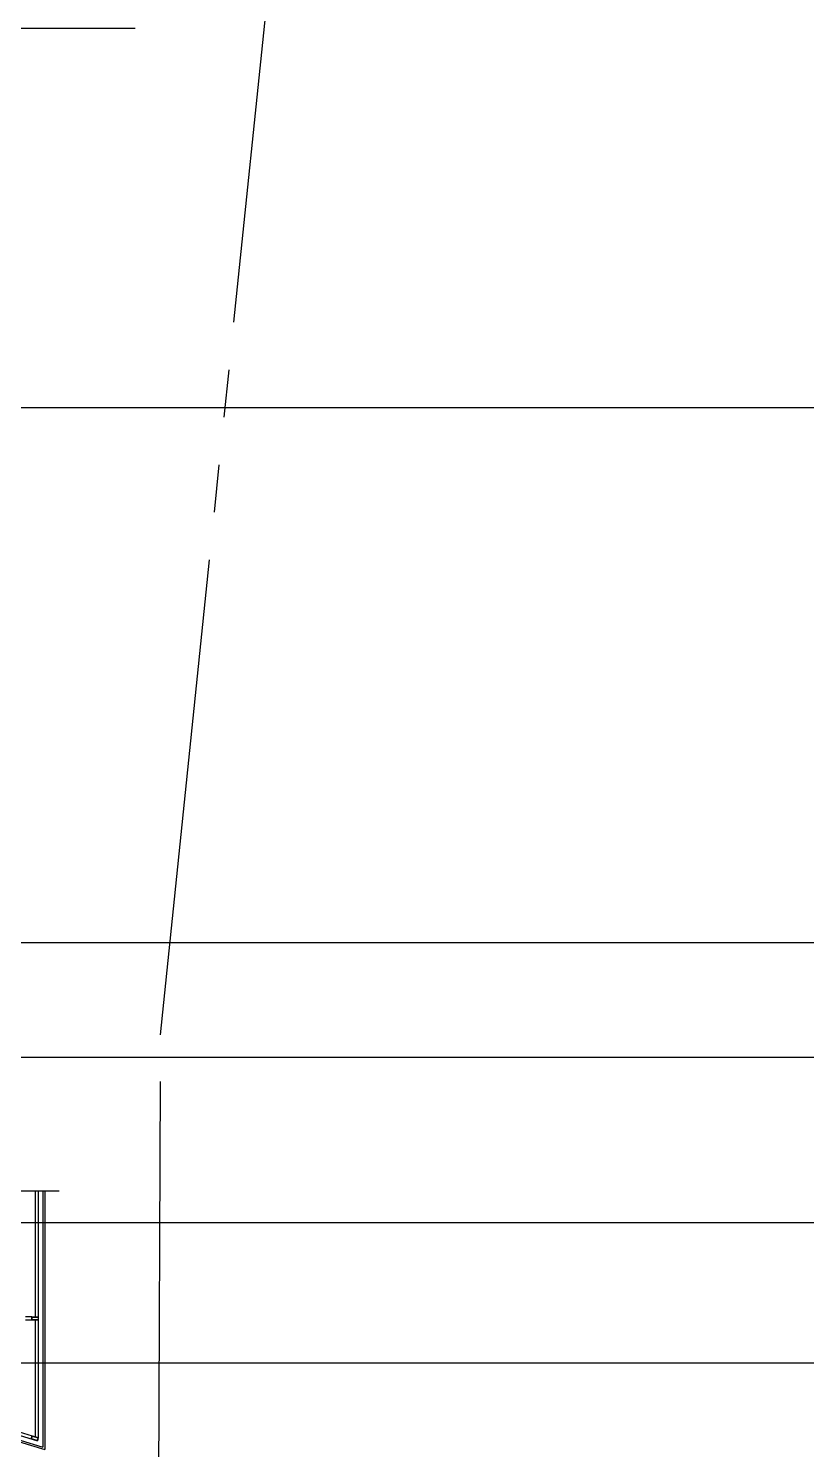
# Model space of a CAD drawing. Header units: metres. Extents: x 630750 to 860239, y 578133 to 726633.
# Drawn here: x 770899 to 783110, y 609951 to 632268 of the extents above; entities that cross this region are included whole.
import ezdxf

# ---------------------------------------------------------------- set-up
doc = ezdxf.new("R2010")
doc.units = ezdxf.units.M
doc.header["$LTSCALE"] = 300
doc.linetypes.add('SITE$0$ACAD$0$DASHED', pattern=[19.05, 12.7, -6.35])
doc.linetypes.add('SITE$0$PROPERTY', pattern=[37.5, 25, -2.5, 2.5, -2.5, 2.5, -2.5])
for name, color, linetype in [('002mp-SYM', 3, 'Continuous'), ('A-CEN-1', 1, 'Continuous'), ('A-STL1', 4, 'Continuous'), ('A-STONE', 6, 'Continuous'), ('SITE$0$C-PROP', 72, 'SITE$0$ACAD$0$DASHED')]:
    doc.layers.add(name, color=color, linetype=linetype)

msp = doc.modelspace()

# ---------------------------------------------------------------- linework, layer by layer
at = {"layer": '002mp-SYM', "color": 7}
for points in [[(772576.1, 632267.5), (760376.7, 632267.5), (760219, 632596), (760219, 631939.2), (760065.7, 632267.5), (753558.6, 632267.5)], [(771380.2, 614010.6), (770177.7, 614010.6)]]:
    msp.add_lwpolyline(points, dxfattribs=at)
at = {"layer": 'A-CEN-1', "linetype": 'Continuous'}
for p, q in [((796986.4, 626310.2), (744904.4, 626310.2)), ((796986.4, 617910.2), (744904.4, 617910.2)), ((796986.4, 616110.2), (744904.4, 616110.2)), ((796986.4, 613510.2), (761246.9, 613510.2)), ((796986.4, 611310.2), (768206.9, 611310.2))]:
    msp.add_line(p, q, dxfattribs=at)
at = {"layer": 'A-STL1', "color": 8}
for p, q in [((771004.4, 614010.6), (771004.4, 612035.2)), ((771054.4, 614010.6), (771054.4, 610138.5)), ((770954.4, 612035.2), (770854.4, 612035.2)), ((770954.4, 611985.2), (770854.4, 611985.2)), ((771004.4, 611985.2), (771004.4, 610153.7)), ((770067, 610385.9), (771039.9, 610090.6)), ((770081.5, 610433.7), (770958.7, 610167.5))]:
    msp.add_line(p, q, dxfattribs=at)
at = {"layer": 'A-STL1'}
for points in [[(770954.4, 611985.2), (770954.4, 612035.2), (771054.4, 612035.2), (771054.4, 611985.2)], [(770958.9, 611989.7), (770958.9, 612030.7), (771049.9, 612030.7), (771049.9, 611989.7)], [(770944.2, 610119.7), (770958.7, 610167.5), (771054.4, 610138.5), (771039.9, 610090.6)], [(770949.8, 610122.7), (770961.7, 610161.9), (771048.8, 610135.5), (771036.9, 610096.3)]]:
    msp.add_lwpolyline(points, close=True, dxfattribs=at)
at = {"layer": 'A-STONE', "ltscale": 3}
for p, q in [((771124.4, 614010.7), (771124.4, 609991.8)), ((771154.4, 614010.7), (771154.4, 609951.4)), ((769903.1, 610362.4), (771124.4, 609991.8)), ((769894.4, 610333.7), (771154.4, 609951.4))]:
    msp.add_line(p, q, dxfattribs=at)
at = {"layer": 'SITE$0$C-PROP', "color": 9, "linetype": 'SITE$0$PROPERTY'}
msp.add_lwpolyline([(666532.6, 622853.9), (717060.7, 607496.5), (729474.5, 606861.2), (769437.9, 594708.5), (772890.9, 596982.1), (772973.5, 616462.3), (775808, 644020.3), (775982.9, 646488.4), (775900.4, 666689.2), (780047, 686894.3)], dxfattribs=at)

doc.saveas('drawing.dxf')
